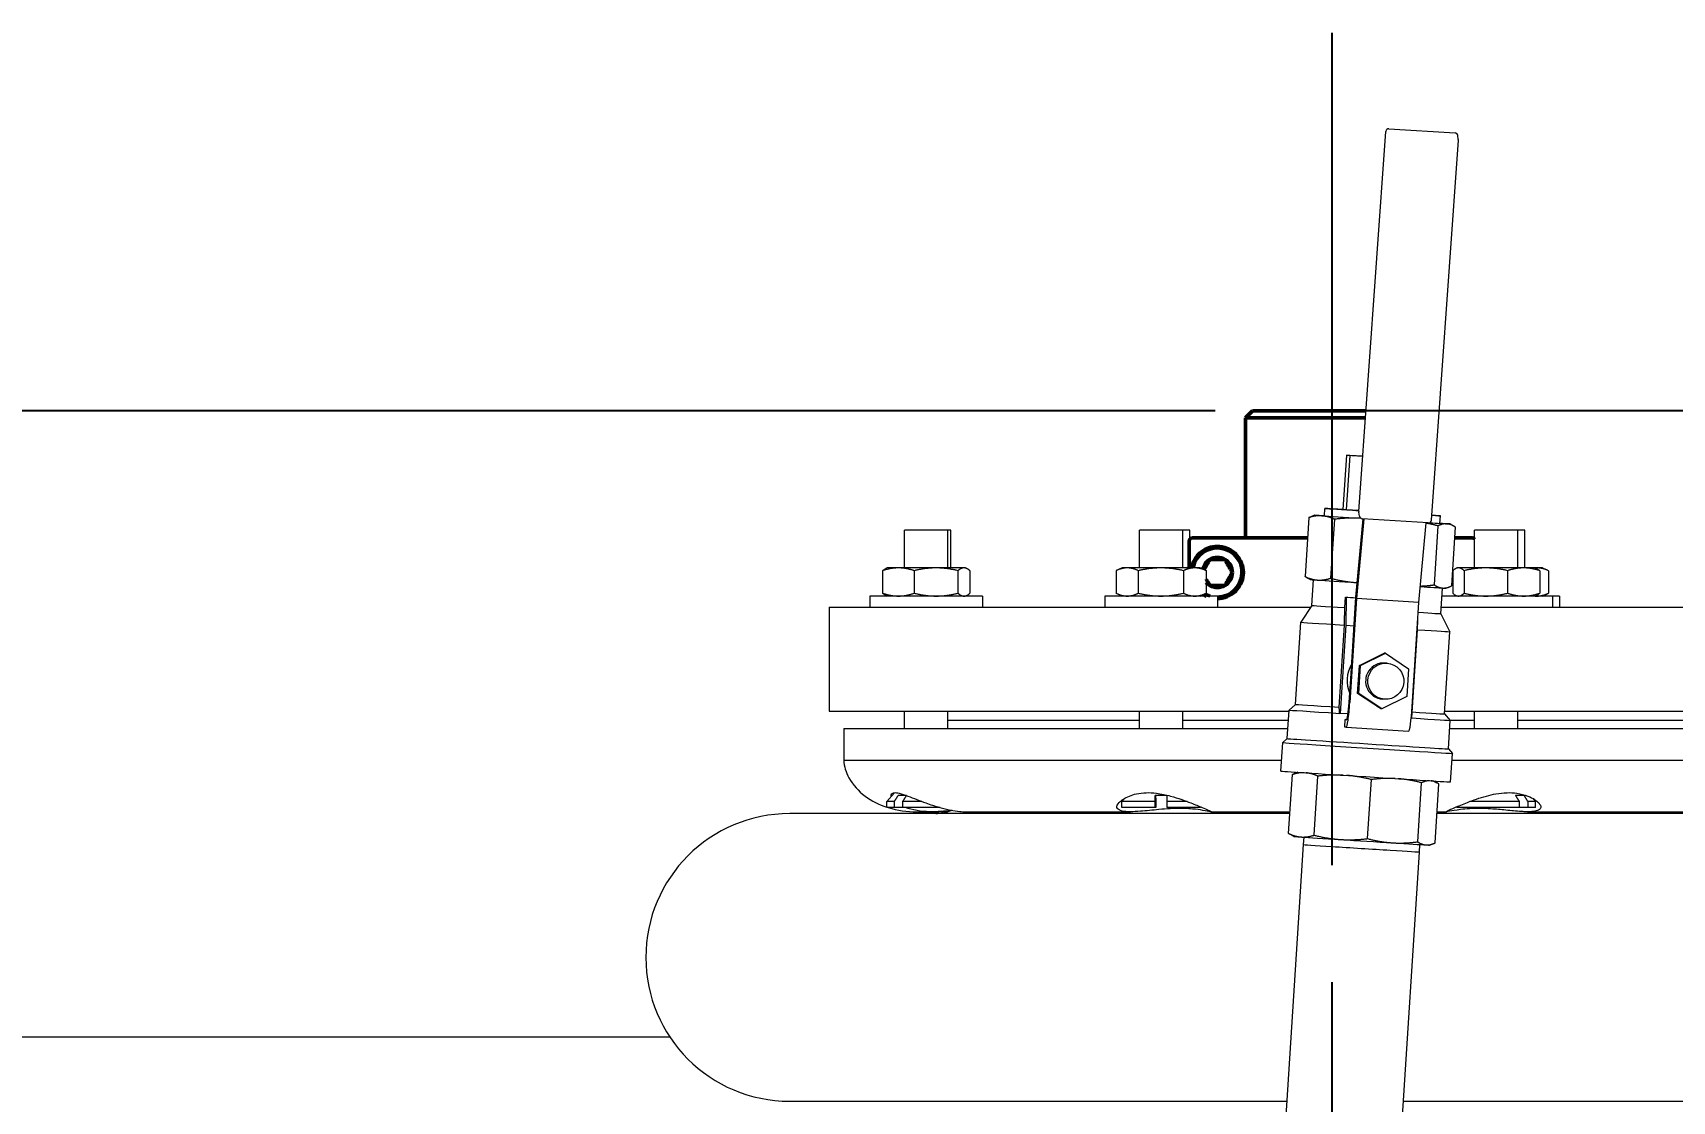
# Model space of a CAD drawing. Header units: inches. Extents: x 19 to 503, y 7 to 322.
# Drawn here: x 94.17 to 105.99, y 135.53 to 143.23 of the extents above; entities that cross this region are included whole.
import ezdxf

# ---------------------------------------------------------------- set-up
doc = ezdxf.new("R2010")
doc.units = ezdxf.units.IN
doc.header["$LTSCALE"] = 15
doc.header["$MEASUREMENT"] = 0
doc.linetypes.add('CHAIN', pattern=[0.7087, 0.4724, -0.0591, 0.1181, -0.0591])
doc.linetypes.add('DASHED_SPACE', pattern=[0.2067, 0.1654, -0.0413])
doc.layers.add('Centerline', color=5, linetype='CHAIN', lineweight=25, true_color=0x0000ff)
for name, color, linetype, lineweight in [('Dimension (ANSI)', 7, 'Continuous', 25), ('Sketch Geometry (ANSI)', 7, 'Continuous', 25), ('Visible (ANSI)', 7, 'Continuous', 50)]:
    doc.layers.add(name, color=color, linetype=linetype, lineweight=lineweight)
doc.styles.add('MEMCOR Medium', font='arial.ttf')
doc.dimstyles.new('Default (ANSI)', dxfattribs={"dimscale": 15, "dimtxt": 0.15, "dimasz": 0.098425, "dimexe": 0.125, "dimexo": 0.0625, "dimgap": 0.031496, "dimtad": 0, "dimtih": 1, "dimtoh": 1, "dimdec": 4, "dimrnd": 1e-08, "dimzin": 3, "dimdsep": 46, "dimlunit": 5, "dimtxsty": 'MEMCOR Medium', "dimcen": 0.09, "dimdle": 0.393701, "dimclrd": 256, "dimclre": 256, "dimclrt": 256, "dimadec": 0, "dimazin": 1, "dimtfac": 0.8, "dimtofl": 0, "dimtmove": 0, "dimatfit": 3, "dimfxl": 1, "dimfrac": 1, "dimtolj": 1, "dimtzin": 4, "dimlwd": -1, "dimlwe": -1, "dimarcsym": 0})

# ---------------------------------------------------------------- blocks, each defined once
blk = doc.blocks.new('*D28')
at = {"layer": 'Defpoints', "color": 0, "transparency": 16777216}
for p in [(31.507, 140.509), (102.964, 140.509), (80.815, 43.556)]:
    blk.add_point(p, dxfattribs=at)
at = {"layer": 'Dimension (ANSI)', "transparency": 16777216}
for p, q in [((102.026, 140.509), (29.632, 140.509)), ((31.507, 139.032), (31.507, 88.995)), ((31.507, 45.033), (31.507, 80.507)), ((79.877, 43.556), (29.632, 43.556))]:
    blk.add_line(p, q, dxfattribs=at)
for points in [[(31.261, 139.032), (31.753, 139.032), (31.507, 140.509)], [(31.261, 45.033), (31.753, 45.033), (31.507, 43.556)]]:
    blk.add_solid(points, dxfattribs=at)
at = {"layer": 'Dimension (ANSI)', "transparency": 16777216, "char_height": 2.25, "attachment_point": 5, "style": 'MEMCOR Medium'}
for s, insert in [('\\A1; 96{\\H0.8x;\\S15#16;} in', (31.507, 87.081)), ('\\A1;[2462.6 mm]', (31.507, 82.837))]:
    blk.add_mtext(s, dxfattribs=dict(at, insert=insert))

msp = doc.modelspace()

# ---------------------------------------------------------------- linework, layer by layer
at = {"layer": 'Centerline', "ltscale": 0.952448}
msp.add_line((103.53866, 46.1093), (103.53866, 143.2342), dxfattribs=at)
at = {"layer": 'Sketch Geometry (ANSI)', "linetype": 'DASHED_SPACE', "ltscale": 1.133667}
msp.add_line((137.84455, 140.5087), (25.36665, 140.5087), dxfattribs=at)
at = {"layer": 'Visible (ANSI)', "linetype": 'Continuous', "lineweight": 18}
for p, q in [((103.73078, 139.78398), (103.92516, 142.52354)), ((103.94732, 142.5429), (104.42335, 142.51246)), ((104.44721, 142.46453), (104.44266, 142.49473)), ((104.25302, 139.72038), (104.44739, 142.45994)), ((103.64053, 140.18988), (103.61538, 139.79698)), ((103.66425, 140.18805), (103.6391, 139.79515)), ((103.64053, 140.18988), (103.75904, 140.18229)), ((103.66425, 140.18805), (103.64053, 140.18988)), ((103.75902, 140.18199), (103.66425, 140.18805)), ((103.48245, 139.75112), (103.48422, 139.80523)), ((103.6391, 139.79515), (103.61538, 139.79698)), ((103.73116, 139.78926), (103.6391, 139.79515)), ((103.73551, 139.7492), (103.73096, 139.7794)), ((100.76964, 139.6487), (100.45714, 139.6487)), ((100.45714, 139.3767), (100.45714, 139.6487)), ((100.79071, 139.6487), (100.76964, 139.6487)), ((100.76964, 139.3767), (100.76964, 139.6487)), ((100.79071, 139.3767), (100.79071, 139.6487)), ((102.46215, 139.6487), (102.14965, 139.6487)), ((102.14965, 139.3767), (102.14965, 139.6487)), ((102.51302, 139.6487), (102.46215, 139.6487)), ((102.46215, 139.3767), (102.46215, 139.6487)), ((102.51302, 139.5839), (102.51302, 139.6487)), ((103.36972, 139.73945), (103.34248, 139.31397)), ((103.40956, 139.75579), (103.38394, 139.74578)), ((103.55381, 139.72746), (103.52657, 139.30199)), ((103.70923, 139.16592), (103.76174, 139.73103)), ((103.7663, 139.73073), (103.71289, 139.15606)), ((104.23086, 139.70102), (103.75483, 139.73147)), ((104.16296, 139.12727), (104.21637, 139.70195)), ((104.3, 139.67973), (104.27277, 139.25426)), ((104.31467, 139.69785), (104.31981, 139.75174)), ((104.38756, 139.69319), (104.41208, 139.67978)), ((104.42499, 139.67195), (104.39776, 139.24647)), ((104.87679, 139.6487), (104.56429, 139.6487)), ((104.56429, 139.3767), (104.56429, 139.6487)), ((104.92766, 139.6487), (104.87679, 139.6487)), ((104.87679, 139.3767), (104.87679, 139.6487)), ((104.92766, 139.3767), (104.92766, 139.6487)), ((100.2987, 139.35639), (100.2987, 139.19401)), ((100.33189, 139.3767), (100.32127, 139.37175)), ((100.41261, 139.3767), (100.33189, 139.3767)), ((100.68387, 139.3767), (100.41261, 139.3767)), ((100.52653, 139.35639), (100.52653, 139.19401)), ((100.88465, 139.3767), (100.68387, 139.3767)), ((100.84122, 139.35639), (100.84122, 139.19401)), ((100.89489, 139.3767), (100.88465, 139.3767)), ((100.89489, 139.3767), (100.90552, 139.37175)), ((100.92809, 139.35639), (100.92809, 139.19401)), ((101.98086, 139.35639), (101.98086, 139.19401)), ((102.0244, 139.3767), (101.98247, 139.35715)), ((102.06089, 139.3767), (102.0244, 139.3767)), ((102.30344, 139.3767), (102.06089, 139.3767)), ((102.14093, 139.35639), (102.14093, 139.19401)), ((102.54845, 139.3767), (102.30344, 139.3767)), ((102.46596, 139.35639), (102.46596, 139.19401)), ((102.5874, 139.3767), (102.54845, 139.3767)), ((102.5874, 139.3767), (102.62933, 139.35715)), ((102.63094, 139.35639), (102.63094, 139.19401)), ((103.37992, 139.29273), (103.3554, 139.30614)), ((103.39251, 139.10595), (103.40436, 139.29108)), ((104.40731, 139.35639), (104.40731, 139.19401)), ((104.43904, 139.3767), (104.42978, 139.37238)), ((104.44801, 139.3767), (104.43904, 139.3767)), ((104.64531, 139.3767), (104.44801, 139.3767)), ((104.4887, 139.35639), (104.4887, 139.19401)), ((104.91785, 139.3767), (104.64531, 139.3767)), ((104.80193, 139.35639), (104.80193, 139.19401)), ((105.00204, 139.3767), (104.91785, 139.3767)), ((105.01396, 139.3767), (105.00204, 139.3767)), ((105.00204, 139.3767), (105.0113, 139.37238)), ((105.05291, 139.3767), (105.01396, 139.3767)), ((105.03377, 139.35639), (105.03377, 139.19401)), ((105.05291, 139.3767), (105.09484, 139.35715)), ((105.09645, 139.35639), (105.09645, 139.19401)), ((101.01939, 139.1737), (100.20739, 139.1737)), ((100.20739, 139.1737), (100.20739, 139.0937)), ((100.33189, 139.1737), (100.32127, 139.17866)), ((100.89489, 139.1737), (100.90552, 139.17866)), ((101.01939, 139.1737), (101.01939, 139.0937)), ((102.7119, 139.1737), (101.8999, 139.1737)), ((101.8999, 139.1737), (101.8999, 139.0937)), ((102.0244, 139.1737), (101.98247, 139.19325)), ((102.5874, 139.1737), (102.62933, 139.19325)), ((102.7119, 139.1737), (102.7119, 139.0937)), ((104.32161, 139.04648), (104.33346, 139.23161)), ((105.12654, 139.1737), (104.32975, 139.1737)), ((104.35792, 139.23013), (104.38354, 139.24014)), ((104.43904, 139.1737), (104.42978, 139.17802)), ((105.00204, 139.1737), (105.0113, 139.17802)), ((105.05291, 139.1737), (105.09484, 139.19325)), ((105.17741, 139.1737), (105.12654, 139.1737)), ((105.12654, 139.1737), (105.12654, 139.0937)), ((105.17741, 139.1737), (105.17741, 139.0937)), ((99.91366, 139.0937), (103.38436, 139.0937)), ((99.91366, 139.0937), (99.91366, 138.3437)), ((103.39251, 139.10595), (103.31188, 138.98487)), ((103.62869, 139.0906), (103.63352, 139.16604)), ((103.63352, 139.16604), (103.63978, 139.16559)), ((103.63978, 139.16559), (103.63607, 138.96378)), ((103.63978, 139.16559), (103.70892, 139.16117)), ((103.71289, 139.15606), (103.66486, 138.40567)), ((103.67147, 138.57613), (103.70923, 139.16592)), ((104.16296, 139.12727), (103.71289, 139.15606)), ((104.11493, 138.37688), (104.16296, 139.12727)), ((104.32463, 139.0937), (107.16366, 139.0937)), ((103.27395, 138.39237), (103.31188, 138.98487)), ((103.58943, 138.37191), (103.62735, 138.9644)), ((103.63607, 138.96378), (103.59536, 138.32774)), ((103.63607, 138.96378), (103.69604, 138.95995)), ((104.15365, 138.93068), (104.15497, 139.00238)), ((104.32161, 139.04648), (104.38615, 138.91611)), ((104.11294, 138.29463), (104.15365, 138.93068)), ((104.15039, 138.93089), (104.15365, 138.93068)), ((104.34822, 138.32361), (104.38615, 138.91611)), ((103.7341, 138.67276), (103.91362, 138.76194)), ((103.74266, 138.67215), (103.92218, 138.76133)), ((103.92218, 138.76133), (103.91362, 138.76194)), ((103.92218, 138.76133), (104.08887, 138.65)), ((103.72127, 138.47225), (103.7341, 138.67276)), ((103.72983, 138.47164), (103.74266, 138.67215)), ((103.74266, 138.67215), (103.7341, 138.67276)), ((103.93358, 138.68993), (103.9186, 138.69099)), ((104.08887, 138.65), (104.07603, 138.4495)), ((103.66058, 138.40598), (103.67147, 138.57613)), ((103.72983, 138.47164), (103.72127, 138.47225)), ((103.83748, 138.39463), (103.72127, 138.47225)), ((103.89651, 138.36031), (103.72983, 138.47164)), ((103.21444, 138.14581), (103.22762, 138.35161)), ((103.27395, 138.39237), (103.22762, 138.35161)), ((103.89651, 138.36031), (103.88775, 138.36094)), ((104.07603, 138.4495), (103.89651, 138.36031)), ((103.91508, 138.42959), (103.9001, 138.43065)), ((99.91366, 138.3437), (103.22711, 138.3437)), ((100.45714, 138.2187), (100.45714, 138.3437)), ((100.76964, 138.2187), (100.76964, 138.3437)), ((100.76964, 138.27952), (102.14965, 138.27952)), ((102.14965, 138.2187), (102.14965, 138.3437)), ((102.46215, 138.2187), (102.46215, 138.3437)), ((102.46215, 138.27952), (103.223, 138.27952)), ((103.59536, 138.32774), (103.59052, 138.32808)), ((103.6529, 138.32406), (103.59536, 138.32774)), ((103.62884, 138.22846), (103.63231, 138.28267)), ((103.63928, 138.22772), (103.62884, 138.22846)), ((103.63231, 138.28267), (103.64275, 138.28193)), ((103.6431, 138.28198), (103.63231, 138.28267)), ((103.63929, 138.22772), (104.08935, 138.19893)), ((104.11294, 138.29463), (104.1081, 138.29494)), ((104.34822, 138.32361), (104.38899, 138.27727)), ((104.34951, 138.3437), (107.16366, 138.3437)), ((104.37582, 138.07147), (104.38899, 138.27727)), ((104.38701, 138.27952), (104.56429, 138.27952)), ((104.56429, 138.2187), (104.56429, 138.3437)), ((104.87679, 138.2187), (104.87679, 138.3437)), ((104.87679, 138.27952), (106.2866, 138.27952)), ((100.01866, 138.2187), (103.21911, 138.2187)), ((100.01866, 138.2187), (100.01866, 137.9905)), ((103.16875, 137.9114), (103.18192, 138.1172)), ((103.21444, 138.14581), (103.18192, 138.1172)), ((104.38524, 138.2187), (107.05866, 138.2187)), ((100.01866, 137.9905), (103.17381, 137.9905)), ((104.37582, 138.07147), (104.40442, 138.03895)), ((104.39125, 137.83315), (104.40442, 138.03895)), ((104.40132, 137.9905), (107.05866, 137.9905)), ((103.22393, 137.46176), (103.25116, 137.88724)), ((103.29055, 137.9034), (103.26538, 137.89357)), ((103.40802, 137.44978), (103.43525, 137.87525)), ((100.3846, 137.75625), (100.32939, 137.69274)), ((103.79335, 137.42504), (103.82059, 137.85052)), ((104.15421, 137.40205), (104.18144, 137.82752)), ((104.26942, 137.84074), (104.29352, 137.82757)), ((104.2792, 137.39426), (104.30643, 137.81974)), ((100.38362, 137.69274), (100.32939, 137.69274)), ((100.32939, 137.6487), (100.32939, 137.69274)), ((100.38362, 137.6487), (100.32939, 137.6487)), ((100.38362, 137.6487), (100.38362, 137.69274)), ((100.44249, 137.6487), (100.38362, 137.6487)), ((100.4685, 137.7367), (100.41122, 137.7367)), ((100.44249, 137.69274), (100.44249, 137.6487)), ((100.58223, 137.69274), (100.44249, 137.69274)), ((100.71359, 137.6487), (100.44249, 137.6487)), ((102.04137, 137.71514), (102.0219, 137.69274)), ((102.26145, 137.69274), (102.0219, 137.69274)), ((102.0219, 137.6487), (102.0219, 137.69274)), ((102.26145, 137.6487), (102.0219, 137.6487)), ((102.26145, 137.6487), (102.26145, 137.69274)), ((102.26635, 137.6487), (102.26145, 137.6487)), ((102.34578, 137.7367), (102.26179, 137.7367)), ((102.26635, 137.69274), (102.26635, 137.6487)), ((102.34545, 137.69274), (102.34545, 137.6487)), ((102.49271, 137.69274), (102.34545, 137.69274)), ((102.5899, 137.6487), (102.34545, 137.6487)), ((102.5899, 137.6487), (102.5899, 137.6541)), ((104.43654, 137.6487), (104.43654, 137.65532)), ((104.88745, 137.6487), (104.43654, 137.6487)), ((104.88745, 137.69274), (104.52973, 137.69274)), ((104.92024, 137.7367), (104.86032, 137.7367)), ((104.88745, 137.6487), (104.88745, 137.69274)), ((104.94737, 137.6487), (104.88745, 137.6487)), ((104.94737, 137.69274), (104.94737, 137.6487)), ((105.00454, 137.69274), (104.94737, 137.69274)), ((105.00454, 137.6487), (104.94737, 137.6487)), ((104.98657, 137.71342), (105.00454, 137.69274)), ((105.00454, 137.6487), (105.00454, 137.69274)), ((103.23312, 137.60533), (99.62866, 137.60533)), ((100.54346, 137.6187), (100.65886, 137.6187)), ((100.65886, 137.6187), (100.67367, 137.6187)), ((100.89512, 137.6187), (102.08456, 137.6187)), ((102.66512, 137.6187), (103.23397, 137.6187)), ((107.44866, 137.60533), (104.29271, 137.60533)), ((104.29357, 137.6187), (104.36205, 137.6187)), ((104.94683, 137.6187), (106.15721, 137.6187)), ((103.26136, 137.44052), (103.23684, 137.45393)), ((103.33424, 137.43572), (103.32911, 137.38197)), ((103.32911, 137.38197), (103.14381, 134.4871)), ((104.1647, 137.32848), (103.97941, 134.43362)), ((104.16647, 137.38245), (104.1647, 137.32848)), ((104.23936, 137.37792), (104.26498, 137.38793)), ((98.76611, 135.9937), (91.70612, 135.9937)), ((99.62866, 135.53207), (103.2107, 135.53207)), ((104.04972, 135.53207), (107.44866, 135.53207))]:
    msp.add_line(p, q, dxfattribs=at)
at = {"layer": 'Visible (ANSI)'}
for p, q in [((102.96366, 140.5087), (102.91366, 140.4587)), ((102.96366, 140.5087), (103.7822, 140.5087)), ((103.77866, 140.4587), (102.91366, 140.4587)), ((102.91366, 139.5937), (102.91366, 140.4587)), ((102.50787, 139.3767), (102.50787, 139.5687)), ((103.36039, 139.5937), (102.53288, 139.5937)), ((104.54491, 139.5937), (104.41998, 139.5937))]:
    msp.add_line(p, q, dxfattribs=at)
at = {"layer": 'Visible (ANSI)', "linetype": 'Continuous', "lineweight": 18}
for centre, radius, start, end in [((103.94598, 142.52207), 0.02088, 86.34013, 175.941632), ((104.42202, 142.49162), 0.02088, 8.56409, 86.34013), ((104.42656, 142.46142), 0.02088, 355.941632, 8.56409), ((103.75161, 139.78251), 0.02088, 175.941632, 188.56409), ((103.75616, 139.75231), 0.02088, 188.56409, 266.34013), ((104.23219, 139.72186), 0.02088, 266.34013, 355.941632), ((100.30717, 138.0057), 0.28891, 183.015326, 209.34172), ((100.42079, 138.06957), 0.41925, 209.34172, 233.614904), ((100.49498, 138.17026), 0.54432, 233.614904, 252.289212), ((100.54346, 138.32908), 0.71038, 253.289325, 270), ((99.62866, 136.5687), 1.03663, 90, 270), ((100.65503, 138.02339), 0.41885, 273.528454, 289.10183)]:
    msp.add_arc(centre, radius, start, end, dxfattribs=at)
at = {"layer": 'Visible (ANSI)'}
for centre, radius, start, end in [((104.54491, 139.5687), 0.025, 39.163035, 90), ((102.71053, 139.3437), 0.1875, 109.2689, 169.863143), ((102.71053, 139.3437), 0.1775, 270.441679, 169.285488), ((102.71053, 139.3437), 0.10825, 120, 166.795786), ((102.71053, 139.3437), 0.10825, 60, 120), ((102.71053, 139.3437), 0.10825, 0, 60), ((102.71053, 139.3437), 0.10825, 300, 0), ((102.71053, 139.3437), 0.1875, 237.96896, 245.048699), ((102.71053, 139.3437), 0.1775, 240.088631, 253.28485), ((102.71053, 139.3437), 0.10825, 222.669517, 240), ((102.71053, 139.3437), 0.10825, 240, 300)]:
    msp.add_arc(centre, radius, start, end, dxfattribs=at)
at = {"layer": 'Visible (ANSI)', "linetype": 'Continuous', "lineweight": 18}
for centre, major_axis, ratio, start_param, end_param in [((103.90201, 139.77849), (-0.4178, 0.02674), 0.00055745, 5.46847674, 7.43271235), ((103.89856, 139.72449), (-0.489, 0.0313), 0.00055745, 5.96955832, 6.75495649), ((103.89856, 139.72449), (-0.489, 0.0313), 0.00055745, 5.7301788, 5.96955832), ((103.89856, 139.72449), (0.489, -0.0313), 0.00055745, 3.6133633, 4.3954749), ((103.89856, 139.72449), (0.489, -0.0313), 0.00055745, 5.48502107, 5.96955832), ((103.90201, 139.77849), (0.4178, -0.02674), 0.00055745, 5.72112586, 6.84523705), ((103.89856, 139.72449), (-0.489, 0.0313), 0.00055745, 3.6133633, 3.69459865), ((103.89856, 139.72449), (0.489, -0.0313), 0.00055745, 5.96955832, 6.75495649), ((103.86892, 139.26143), (-0.489, 0.0313), 0.00055745, 0.00119546, 0.47177118), ((103.86892, 139.26143), (-0.489, 0.0313), 0.00055745, 0.47177118, 1.25716934), ((103.86892, 139.26143), (-0.489, 0.0313), 0.00055745, 1.25716934, 1.2591701), ((103.86892, 139.26143), (0.489, -0.0313), 0.00055745, 5.38508355, 5.96955832), ((103.86892, 139.26143), (0.489, -0.0313), 0.00055745, 5.96955832, 6.28198985), ((103.85706, 139.07621), (-0.46455, 0.02973), 0.00055745, 0.00000191, 1.05690923), ((103.86189, 139.15165), (0.46455, -0.02973), 0.00055745, 4.19850054, 4.37688356), ((103.85706, 139.07621), (0.46455, -0.02973), 0.00055745, 5.4183861, 6.28318531), ((103.84901, 138.95049), (-0.53714, 0.03438), 0.00055745, 6.28286346, 7.42863064), ((103.84901, 138.95049), (0.53714, -0.03438), 0.00055745, 5.31546817, 6.28350715), ((103.87031, 138.5636), (-0.01604, -0.22563), 0.99687528, 4.23196082, 5.2069314), ((103.90935, 138.56082), (-0.00925, -0.13017), 0.99687528, 3.14159265, 6.28318531), ((103.8083, 138.31444), (-0.58069, 0.03717), 0.00055745, 6.28262786, 7.46958367), ((103.81109, 138.35799), (-0.53714, 0.03438), 0.00055745, 0.0000019, 1.14544644), ((103.65073, 138.40668), (-0.01145, -0.17896), 0.07898971, 6.28262611, 7.85342244), ((103.65073, 138.40668), (-0.00798, -0.12475), 0.07898971, 6.28262611, 7.85342244), ((103.82335, 138.39563), (-0.29785, 0.19864), 0.01957533, 4.50753952, 4.67799147), ((104.1008, 138.37789), (-0.01145, -0.17896), 0.07898971, 0, 1.57023713), ((103.8083, 138.31444), (0.58069, -0.03717), 0.00055745, 5.26469015, 6.28374276), ((103.81109, 138.35799), (0.53714, -0.03438), 0.00055745, 5.31547484, 6.28318531), ((103.79317, 138.07808), (-0.61125, 0.03912), 0.00055745, 6.28262786, 9.42533541), ((103.79513, 138.10864), (-0.58069, 0.03717), 0.00055745, 0.00000191, 3.14159456), ((103.78, 137.87228), (-0.61125, 0.03912), 0.00055745, 0.00000192, 3.14159457), ((103.75036, 137.40922), (-0.489, 0.0313), 0.00055745, 0.00119546, 0.47177118), ((103.75036, 137.40922), (-0.489, 0.0313), 0.00055745, 0.47177118, 1.25716934), ((103.75036, 137.40922), (-0.489, 0.0313), 0.00055745, 1.25716944, 2.04256764), ((103.7469, 137.35522), (0.4178, -0.02674), 0.00055745, 3.14157523, 6.28320273), ((103.75036, 137.40922), (0.489, -0.0313), 0.00055745, 5.18416016, 5.96955832), ((103.75036, 137.40922), (0.489, -0.0313), 0.00055745, 5.96955832, 6.28198985)]:
    msp.add_ellipse(centre, major_axis=major_axis, ratio=ratio, start_param=start_param, end_param=end_param, dxfattribs=at)
msp.add_ellipse((103.92433, 138.55976), major_axis=(0.00925, 0.13017), ratio=0.99687528, dxfattribs=at)
for points, weights in [([(103.46297, 139.75224), (103.41876, 139.75512), (103.36972, 139.73945)], [1, 1.0562990584, 1.07162109099]), ([(103.36972, 139.73945), (103.37696, 139.74305), (103.38394, 139.74578)], [1.07162109099, 1.06829050345, 1.06302371965]), ([(103.55381, 139.72746), (103.50717, 139.74936), (103.46297, 139.75224)], [1.07162109099, 1.0562990584, 1]), ([(103.74615, 139.73398), (103.65435, 139.73972), (103.55381, 139.72746)], [1.00087659266, 1.05641868253, 1.07162109099]), ([(104.3, 139.67973), (104.25698, 139.69124), (104.21605, 139.6985)], [1.07162109099, 1.06444578762, 1.04828403338]), ([(104.3637, 139.69463), (104.33369, 139.6965), (104.3, 139.67973)], [1, 1.0562990584, 1.07162109099]), ([(104.42499, 139.67195), (104.39371, 139.69276), (104.3637, 139.69463)], [1.07162109099, 1.0562990584, 1]), ([(100.41261, 139.3767), (100.35974, 139.3767), (100.2987, 139.35639)], [1, 1.0379548493, 1]), ([(100.2987, 139.35639), (100.31058, 139.36677), (100.32127, 139.37175)], [1, 1.01903065952, 1.01897727532]), ([(100.52653, 139.35639), (100.46548, 139.3767), (100.41261, 139.3767)], [1, 1.0379548493, 1]), ([(100.68387, 139.3767), (100.61085, 139.3767), (100.52653, 139.35639)], [1, 1.0379548493, 1]), ([(100.84122, 139.35639), (100.7569, 139.3767), (100.68387, 139.3767)], [1, 1.0379548493, 1]), ([(100.88465, 139.3767), (100.8645, 139.3767), (100.84122, 139.35639)], [1, 1.0379548493, 1]), ([(100.92809, 139.35639), (100.90481, 139.3767), (100.88465, 139.3767)], [1, 1.0379548493, 1]), ([(102.06089, 139.3767), (102.02375, 139.3767), (101.98086, 139.35639)], [1, 1.0379548493, 1]), ([(102.14093, 139.35639), (102.09804, 139.3767), (102.06089, 139.3767)], [1, 1.0379548493, 1]), ([(102.30344, 139.3767), (102.22802, 139.3767), (102.14093, 139.35639)], [1, 1.0379548493, 1]), ([(102.46596, 139.35639), (102.37887, 139.3767), (102.30344, 139.3767)], [1, 1.0379548493, 1]), ([(102.54845, 139.3767), (102.51017, 139.3767), (102.46596, 139.35639)], [1, 1.0379548493, 1]), ([(102.63094, 139.35639), (102.58673, 139.3767), (102.54845, 139.3767)], [1, 1.0379548493, 1]), ([(102.62933, 139.35715), (102.63013, 139.35678), (102.63094, 139.35639)], [1.00134783282, 1.00068632708, 1]), ([(103.3554, 139.30614), (103.34901, 139.30963), (103.34248, 139.31397)], [1.06333022529, 1.06838794082, 1.07162109099]), ([(103.34248, 139.31397), (103.38912, 139.29207), (103.43333, 139.28919)], [1.07162109099, 1.0562990584, 1]), ([(103.43333, 139.28919), (103.47753, 139.28631), (103.52657, 139.30199)], [1, 1.0562990584, 1.07162109099]), ([(103.52657, 139.30199), (103.62552, 139.27677), (103.71804, 139.27083)], [1.07162109099, 1.0562990584, 1]), ([(104.44801, 139.3767), (104.42912, 139.3767), (104.40731, 139.35639)], [1, 1.0379548493, 1]), ([(104.4887, 139.35639), (104.46689, 139.3767), (104.44801, 139.3767)], [1, 1.0379548493, 1]), ([(104.64531, 139.3767), (104.57263, 139.3767), (104.4887, 139.35639)], [1, 1.0379548493, 1]), ([(104.80193, 139.35639), (104.718, 139.3767), (104.64531, 139.3767)], [1, 1.0379548493, 1]), ([(104.91785, 139.3767), (104.86405, 139.3767), (104.80193, 139.35639)], [1, 1.0379548493, 1]), ([(105.03377, 139.35639), (104.97165, 139.3767), (104.91785, 139.3767)], [1, 1.0379548493, 1]), ([(105.01396, 139.3767), (105.00843, 139.3767), (105.00289, 139.37631)], [1, 1.00531032451, 1.00913469679]), ([(105.0113, 139.37238), (105.02191, 139.36744), (105.03377, 139.35639)], [1.01888705873, 1.02028697131, 1]), ([(105.09645, 139.35639), (105.05224, 139.3767), (105.01396, 139.3767)], [1, 1.0379548493, 1]), ([(105.09484, 139.35715), (105.09564, 139.35678), (105.09645, 139.35639)], [1.00134783282, 1.00068632708, 1]), ([(100.2987, 139.19401), (100.35974, 139.1737), (100.41261, 139.1737)], [1, 1.0379548493, 1]), ([(100.32127, 139.17866), (100.31058, 139.18364), (100.2987, 139.19401)], [1.01897727532, 1.01903065952, 1]), ([(100.41261, 139.1737), (100.46548, 139.1737), (100.52653, 139.19401)], [1, 1.0379548493, 1]), ([(100.52653, 139.19401), (100.61085, 139.1737), (100.68387, 139.1737)], [1, 1.0379548493, 1]), ([(100.68387, 139.1737), (100.7569, 139.1737), (100.84122, 139.19401)], [1, 1.0379548493, 1]), ([(100.84122, 139.19401), (100.8645, 139.1737), (100.88465, 139.1737)], [1, 1.0379548493, 1]), ([(100.88465, 139.1737), (100.90481, 139.1737), (100.92809, 139.19401)], [1, 1.0379548493, 1]), ([(101.98086, 139.19401), (102.02375, 139.1737), (102.06089, 139.1737)], [1, 1.0379548493, 1]), ([(102.06089, 139.1737), (102.09804, 139.1737), (102.14093, 139.19401)], [1, 1.0379548493, 1]), ([(102.14093, 139.19401), (102.22802, 139.1737), (102.30344, 139.1737)], [1, 1.0379548493, 1]), ([(102.30344, 139.1737), (102.37887, 139.1737), (102.46596, 139.19401)], [1, 1.0379548493, 1]), ([(102.46596, 139.19401), (102.51017, 139.1737), (102.54845, 139.1737)], [1, 1.0379548493, 1]), ([(102.54845, 139.1737), (102.58673, 139.1737), (102.63094, 139.19401)], [1, 1.0379548493, 1]), ([(102.63094, 139.19401), (102.63013, 139.19363), (102.62933, 139.19325)], [1, 1.00068632708, 1.00134783282]), ([(103.71804, 139.27083), (103.7185, 139.2708), (103.71897, 139.27077)], [1, 1.00026821372, 1.0005354974]), ([(104.17397, 139.24577), (104.22169, 139.24737), (104.27277, 139.25426)], [1.04302723394, 1.06332733137, 1.07162109099]), ([(104.27277, 139.25426), (104.30405, 139.23345), (104.33406, 139.23158)], [1.07162109099, 1.0562990584, 1]), ([(104.33406, 139.23158), (104.36407, 139.22971), (104.39776, 139.24647)], [1, 1.0562990584, 1.07162109099]), ([(104.40731, 139.19401), (104.42912, 139.1737), (104.44801, 139.1737)], [1, 1.0379548493, 1]), ([(104.44801, 139.1737), (104.46689, 139.1737), (104.4887, 139.19401)], [1, 1.0379548493, 1]), ([(104.4887, 139.19401), (104.57263, 139.1737), (104.64531, 139.1737)], [1, 1.0379548493, 1]), ([(104.64531, 139.1737), (104.718, 139.1737), (104.80193, 139.19401)], [1, 1.0379548493, 1]), ([(104.80193, 139.19401), (104.86405, 139.1737), (104.91785, 139.1737)], [1, 1.0379548493, 1]), ([(104.91785, 139.1737), (104.97165, 139.1737), (105.03377, 139.19401)], [1, 1.0379548493, 1]), ([(105.00289, 139.17409), (105.00843, 139.1737), (105.01396, 139.1737)], [1.00913469679, 1.00531032451, 1]), ([(105.03377, 139.19401), (105.02191, 139.18297), (105.0113, 139.17802)], [1, 1.02028697131, 1.01888705873]), ([(105.01396, 139.1737), (105.05224, 139.1737), (105.09645, 139.19401)], [1, 1.0379548493, 1]), ([(105.09645, 139.19401), (105.09564, 139.19363), (105.09484, 139.19325)], [1, 1.00068632708, 1.00134783282]), ([(103.62735, 138.9644), (103.62818, 139.03377), (103.62869, 139.0906)], [1, 1.00361912604, 1]), ([(103.59052, 138.32808), (103.58997, 138.35108), (103.58943, 138.37191)], [1, 1.0009720909, 1.00000480453]), ([(103.33722, 137.90038), (103.29637, 137.90169), (103.25116, 137.88724)], [1.00740285496, 1.04990218399, 1.05740736242]), ([(103.25116, 137.88724), (103.2584, 137.89084), (103.26538, 137.89357)], [1.05740736242, 1.05564784052, 1.05196494896]), ([(103.43525, 137.87525), (103.39214, 137.8955), (103.35135, 137.89947)], [1.05740736242, 1.04988205508, 1.00717463654]), ([(103.61749, 137.88235), (103.53047, 137.88686), (103.43525, 137.87525)], [1.00577148807, 1.04975925876, 1.05740736242]), ([(103.82059, 137.85052), (103.72759, 137.87422), (103.64068, 137.88086)], [1.05740736242, 1.04975615875, 1.00573582291]), ([(103.99113, 137.85844), (103.90972, 137.86254), (103.82059, 137.85052)], [1.00586984705, 1.0497678135, 1.05740736242]), ([(104.18144, 137.82752), (104.09462, 137.85075), (104.01341, 137.85702)], [1.05740736242, 1.04977281292, 1.00592728635]), ([(104.24001, 137.84261), (104.21236, 137.84291), (104.18144, 137.82752)], [1.00777303754, 1.04993492905, 1.05740736242]), ([(104.30643, 137.81974), (104.27783, 137.83877), (104.25047, 137.84194)], [1.05740736242, 1.04996260189, 1.00808484011]), ([(100.38362, 137.69274), (100.39842, 137.71635), (100.41122, 137.7367)], [1, 1.00267954782, 1]), ([(100.4698, 137.73623), (100.45712, 137.71607), (100.44249, 137.69274)], [1.00006147459, 1.00264844961, 1]), ([(102.26145, 137.69274), (102.26163, 137.71635), (102.26179, 137.7367)], [1, 1.00267954782, 1]), ([(102.26601, 137.7367), (102.26617, 137.71635), (102.26635, 137.69274)], [1, 1.00267954782, 1]), ([(102.34578, 137.7367), (102.34563, 137.71635), (102.34545, 137.69274)], [1, 1.00267954782, 1]), ([(104.88745, 137.69274), (104.87291, 137.71635), (104.86032, 137.7367)], [1, 1.00267954782, 1]), ([(104.92024, 137.7367), (104.93282, 137.71635), (104.94737, 137.69274)], [1, 1.00267954782, 1]), ([(103.23684, 137.45393), (103.23045, 137.45742), (103.22393, 137.46176)], [1.05217908942, 1.05569938826, 1.05740736242]), ([(103.22393, 137.46176), (103.27057, 137.43986), (103.31477, 137.43698)], [1.05740736242, 1.04927042368, 1]), ([(103.31477, 137.43698), (103.35897, 137.4341), (103.40802, 137.44978)], [1, 1.04927042368, 1.05740736242]), ([(103.40802, 137.44978), (103.50696, 137.42456), (103.59948, 137.41862)], [1.05740736242, 1.04927042368, 1]), ([(103.59948, 137.41862), (103.69201, 137.41268), (103.79335, 137.42504)], [1, 1.04927042368, 1.05740736242]), ([(103.79335, 137.42504), (103.88593, 137.40028), (103.97258, 137.39476)], [1.05740736242, 1.04927042368, 1]), ([(103.97258, 137.39476), (104.05922, 137.38924), (104.15421, 137.40205)], [1, 1.04927042368, 1.05740736242]), ([(104.15421, 137.40205), (104.18549, 137.38124), (104.2155, 137.37937)], [1.05740736242, 1.04927042368, 1]), ([(104.2155, 137.37937), (104.24551, 137.3775), (104.2792, 137.39426)], [1, 1.04927042368, 1.05740736242])]:
    msp.add_rational_spline(points, weights, degree=2, dxfattribs=at)
at = {"layer": 'Visible (ANSI)'}
for points, knots in [([(102.50787, 139.5687), (102.50787, 139.57179), (102.50859, 139.57542), (102.51096, 139.58112), (102.51301, 139.5842), (102.51738, 139.58856), (102.52046, 139.59062), (102.52616, 139.59298), (102.5298, 139.5937), (102.53288, 139.5937)], [-0.3762535024, -0.3762535024, -0.3762535024, -0.3762535024, -0.3527466528, -0.3527466528, -0.3292343939, -0.3292343939, -0.3057154186, -0.3057154186, -0.2821905966, -0.2821905966, -0.2821905966, -0.2821905966]), ([(102.7119, 139.15621), (102.73294, 139.15637), (102.75732, 139.16023), (102.80666, 139.18048), (102.83156, 139.1972), (102.86476, 139.23528), (102.87694, 139.2543), (102.8936, 139.29713), (102.89803, 139.32095), (102.89803, 139.36645), (102.8936, 139.39028), (102.87694, 139.43311), (102.86476, 139.45212), (102.83156, 139.4902), (102.80666, 139.50692), (102.75679, 139.52739), (102.73188, 139.5312), (102.68897, 139.5312), (102.668, 139.5274), (102.64869, 139.52067)], [-3.06465287, -3.06465287, -3.06465287, -3.06465287, -2.79747985, -2.79747985, -2.52449454, -2.52449454, -2.35112795, -2.35112795, -2.17776136, -2.17776136, -2.00439478, -2.00439478, -1.83102819, -1.83102819, -1.55804288, -1.55804288, -1.28505757, -1.28505757, -1.00939504, -1.00939504, -1.00939504, -1.00939504])]:
    msp.add_open_spline(points, degree=3, knots=knots, dxfattribs=at)
for points, weights in [([(102.6564, 139.43745), (102.63428, 139.39913), (102.61413, 139.36423)], [1.19489831607, 1.34187984935, 1.25512152857]), ([(102.76466, 139.43745), (102.71053, 139.43745), (102.6564, 139.43745)], [1.19489831607, 1.37974972887, 1.19489831607]), ([(102.81878, 139.3437), (102.79172, 139.39058), (102.76466, 139.43745)], [1.19489831607, 1.37974972887, 1.19489831607]), ([(102.63094, 139.29407), (102.64276, 139.27359), (102.6564, 139.24995)], [1.28695208601, 1.28146087573, 1.19489831607]), ([(102.76466, 139.24995), (102.79172, 139.29683), (102.81878, 139.3437)], [1.19489831607, 1.37974972887, 1.19489831607]), ([(102.76466, 139.24995), (102.71053, 139.24995), (102.6564, 139.24995)], [1.19489831607, 1.37974972887, 1.19489831607])]:
    msp.add_rational_spline(points, weights, degree=2, dxfattribs=at)
at = {"layer": 'Visible (ANSI)', "linetype": 'Continuous', "lineweight": 18}
for points, knots in [([(100.36048, 137.73205), (100.35959, 137.7382), (100.36083, 137.74356), (100.36806, 137.75248), (100.3748, 137.75548), (100.39325, 137.75694), (100.40442, 137.75565), (100.43555, 137.74842), (100.45691, 137.7411), (100.48112, 137.73205)], [-0.853530108, -0.853530108, -0.853530108, -0.853530108, -0.673931626, -0.673931626, -0.462453658, -0.462453658, -0.264803427, -0.264803427, -0.000211713, -0.000211713, -0.000211713, -0.000211713]), ([(102.07651, 137.73205), (102.09199, 137.7382), (102.10918, 137.74356), (102.14974, 137.75248), (102.17348, 137.75548), (102.2223, 137.75694), (102.24674, 137.75565), (102.30536, 137.74842), (102.33944, 137.7411), (102.37296, 137.73205)], [-0.853530108, -0.853530108, -0.853530108, -0.853530108, -0.673931626, -0.673931626, -0.462453658, -0.462453658, -0.264803427, -0.264803427, -0.000211713, -0.000211713, -0.000211713, -0.000211713]), ([(104.64905, 137.73205), (104.67182, 137.7382), (104.6949, 137.74356), (104.74504, 137.75248), (104.77186, 137.75548), (104.82245, 137.75694), (104.84585, 137.75565), (104.89761, 137.74842), (104.92446, 137.7411), (104.94765, 137.73205)], [-0.853530108, -0.853530108, -0.853530108, -0.853530108, -0.673931626, -0.673931626, -0.462453658, -0.462453658, -0.264803427, -0.264803427, -0.000211713, -0.000211713, -0.000211713, -0.000211713]), ([(100.65886, 137.6187), (100.65219, 137.6187), (100.64547, 137.61878), (100.60706, 137.61975), (100.5759, 137.62253), (100.51539, 137.63266), (100.48749, 137.63999), (100.4632, 137.6487)], [-0.554474127, -0.554474127, -0.554474127, -0.554474127, -0.502920157, -0.502920157, -0.261137559, -0.261137559, -0.009124832, -0.009124832, -0.009124832, -0.009124832]), ([(100.48112, 137.73205), (100.50096, 137.72463), (100.52271, 137.71597), (100.56598, 137.69896), (100.58728, 137.69068), (100.64156, 137.67074), (100.6757, 137.65919), (100.71016, 137.64964)], [-0.676925671, -0.676925671, -0.676925671, -0.676925671, -0.460674817, -0.460674817, -0.272898687, -0.272898687, -0.000063868, -0.000063868, -0.000063868, -0.000063868]), ([(100.71016, 137.64964), (100.73623, 137.64243), (100.76216, 137.63609), (100.81121, 137.62628), (100.8338, 137.62285), (100.86946, 137.61936), (100.88309, 137.6187), (100.89512, 137.6187)], [-2.871544461, -2.871544461, -2.871544461, -2.871544461, -2.678099034, -2.678099034, -2.491240177, -2.491240177, -2.352656407, -2.352656407, -2.352656407, -2.352656407]), ([(101.98748, 137.64964), (101.98488, 137.6602), (101.99101, 137.67321), (102.01888, 137.70257), (102.04418, 137.71921), (102.07651, 137.73205)], [-0.679255692, -0.679255692, -0.679255692, -0.679255692, -0.375783136, -0.375783136, -0.000065342, -0.000065342, -0.000065342, -0.000065342]), ([(102.08456, 137.6187), (102.07925, 137.6187), (102.07408, 137.61878), (102.0456, 137.61975), (102.02666, 137.62253), (101.99797, 137.63285), (101.98974, 137.64051), (101.98748, 137.64964)], [-0.554474127, -0.554474127, -0.554474127, -0.554474127, -0.502920157, -0.502920157, -0.261137559, -0.261137559, -0.000088707, -0.000088707, -0.000088707, -0.000088707]), ([(102.66512, 137.6187), (102.66366, 137.6187), (102.66116, 137.61903), (102.64763, 137.6213), (102.62974, 137.62506), (102.58532, 137.63237), (102.55975, 137.63587), (102.51373, 137.63985), (102.4951, 137.64098), (102.45975, 137.64212), (102.44331, 137.64229), (102.4084, 137.64193), (102.38988, 137.64135), (102.34442, 137.63908), (102.3172, 137.63703), (102.24293, 137.63046), (102.19746, 137.62539), (102.1306, 137.62006), (102.10633, 137.6187), (102.08456, 137.6187)], [-2.35265641, -2.35265641, -2.35265641, -2.35265641, -2.25525718, -2.25525718, -1.97449633, -1.97449633, -1.71890116, -1.71890116, -1.56172628, -1.56172628, -1.43340495, -1.43340495, -1.29589243, -1.29589243, -1.10120059, -1.10120059, -0.76557992, -0.76557992, -0.55447413, -0.55447413, -0.55447413, -0.55447413]), ([(102.37296, 137.73205), (102.40044, 137.72463), (102.4276, 137.71597), (102.47643, 137.69896), (102.49849, 137.69068), (102.54963, 137.67074), (102.57758, 137.65919), (102.60071, 137.64964)], [-0.676925671, -0.676925671, -0.676925671, -0.676925671, -0.460674817, -0.460674817, -0.272898687, -0.272898687, -0.000063868, -0.000063868, -0.000063868, -0.000063868]), ([(102.60071, 137.64964), (102.61821, 137.64243), (102.63295, 137.63609), (102.65479, 137.62628), (102.66186, 137.62285), (102.6672, 137.61936), (102.66721, 137.6187), (102.66512, 137.6187)], [-2.871544461, -2.871544461, -2.871544461, -2.871544461, -2.678099034, -2.678099034, -2.491240177, -2.491240177, -2.352656407, -2.352656407, -2.352656407, -2.352656407]), ([(104.36205, 137.6187), (104.36121, 137.6187), (104.36062, 137.61878), (104.35876, 137.61975), (104.36313, 137.62253), (104.38418, 137.63285), (104.40132, 137.64051), (104.42302, 137.64964)], [-0.554474127, -0.554474127, -0.554474127, -0.554474127, -0.502920157, -0.502920157, -0.261137559, -0.261137559, -0.000088707, -0.000088707, -0.000088707, -0.000088707]), ([(104.94683, 137.6187), (104.9363, 137.6187), (104.9251, 137.61903), (104.87937, 137.6213), (104.84167, 137.62506), (104.76757, 137.63237), (104.73143, 137.63587), (104.67395, 137.63985), (104.65228, 137.64098), (104.61376, 137.64212), (104.59677, 137.64229), (104.56252, 137.64193), (104.54534, 137.64135), (104.50554, 137.63908), (104.48366, 137.63703), (104.42951, 137.63046), (104.40243, 137.62539), (104.37325, 137.62006), (104.36552, 137.6187), (104.36205, 137.6187)], [-2.35265641, -2.35265641, -2.35265641, -2.35265641, -2.25525718, -2.25525718, -1.97449633, -1.97449633, -1.71890116, -1.71890116, -1.56172628, -1.56172628, -1.43340495, -1.43340495, -1.29589243, -1.29589243, -1.10120059, -1.10120059, -0.76557992, -0.76557992, -0.55447413, -0.55447413, -0.55447413, -0.55447413]), ([(104.42302, 137.64964), (104.44811, 137.6602), (104.47919, 137.67321), (104.55485, 137.70257), (104.60148, 137.71921), (104.64905, 137.73205)], [-0.679255692, -0.679255692, -0.679255692, -0.679255692, -0.375783136, -0.375783136, -0.000065342, -0.000065342, -0.000065342, -0.000065342]), ([(105.04069, 137.64964), (105.03937, 137.64243), (105.03429, 137.63609), (105.01612, 137.62628), (105.00353, 137.62285), (104.97542, 137.61936), (104.96181, 137.6187), (104.94683, 137.6187)], [-2.871544461, -2.871544461, -2.871544461, -2.871544461, -2.678099034, -2.678099034, -2.491240177, -2.491240177, -2.352656407, -2.352656407, -2.352656407, -2.352656407]), ([(104.94765, 137.73205), (104.96667, 137.72463), (104.98333, 137.71597), (105.00912, 137.69896), (105.01902, 137.69068), (105.03706, 137.67074), (105.04245, 137.65919), (105.04069, 137.64964)], [-0.676925671, -0.676925671, -0.676925671, -0.676925671, -0.460674817, -0.460674817, -0.272898687, -0.272898687, -0.000063868, -0.000063868, -0.000063868, -0.000063868]), ([(100.80027, 137.62858), (100.78059, 137.62619), (100.75972, 137.62389), (100.71277, 137.62006), (100.68618, 137.6187), (100.65886, 137.6187)], [-0.947178436, -0.947178436, -0.947178436, -0.947178436, -0.765579916, -0.765579916, -0.554474127, -0.554474127, -0.554474127, -0.554474127]), ([(100.67367, 137.6187), (100.68709, 137.6187), (100.70043, 137.61903), (100.7384, 137.62071), (100.76211, 137.6227), (100.78438, 137.62501)], [-2.352656407, -2.352656407, -2.352656407, -2.352656407, -2.255257183, -2.255257183, -2.071910836, -2.071910836, -2.071910836, -2.071910836])]:
    msp.add_open_spline(points, degree=3, knots=knots, dxfattribs=at)
msp.add_open_spline([(100.36103, 137.72914), (100.3608, 137.73013), (100.36061, 137.7311), (100.36048, 137.73205)], degree=3, dxfattribs=at)

# ---------------------------------------------------------------- dimensions: what is measured, and where the dimension line sits
at = {"layer": 'Dimension (ANSI)'}
dim = msp.add_linear_dim(base=(31.50691, 140.5087), p1=(80.81468, 43.5562), p2=(102.96366, 140.5087), angle=90, text=' <> in\\X[2462.6 mm]', dimstyle='Default (ANSI)', override={"dimgap": 0.031496, "dimdec": 4, "dimpost": '', "dimtol": 0, "dimlim": 0, "dimtp": 0, "dimtm": 0, "dimtdec": 2, "dimatfit": 1}, dxfattribs=at)
dim.commit()
dim.dimension.update_dxf_attribs({"geometry": '*D28', "text_midpoint": (31.50691, 84.7509), "dimtype": 160})

doc.saveas('drawing.dxf')
